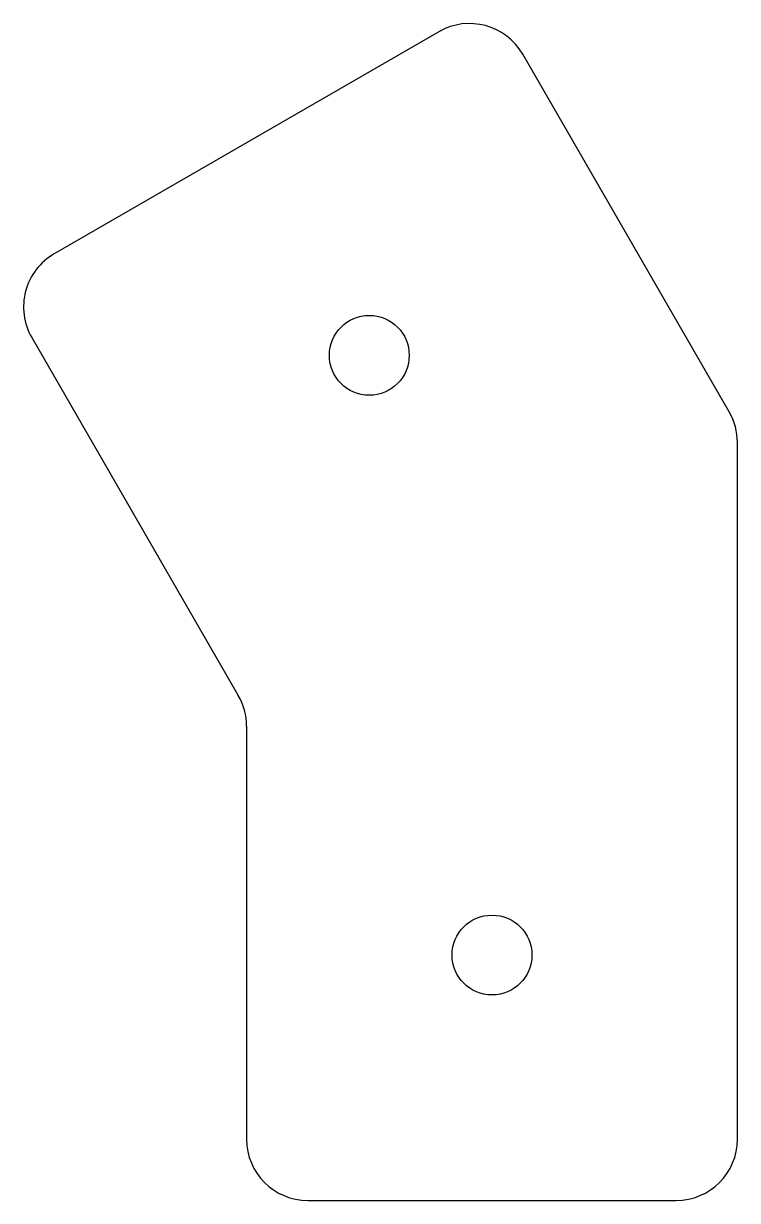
# Model space of a CAD drawing. Extents: x -18.2 to 40, y 0 to 95.9.
import ezdxf

# ---------------------------------------------------------------- set-up
doc = ezdxf.new("R2010")
doc.units = 0
doc.header["$MEASUREMENT"] = 0
doc.layers.add('CUT', color=7, linetype='CONTINUOUS')

msp = doc.modelspace()

# ---------------------------------------------------------------- linework, layer by layer
at = {"layer": 'CUT'}
for p, q in [((15.67, 95.235), (-15.67, 77.141)), ((39.33, 64.254), (22.5, 93.405)), ((-17.5, 70.311), (-0.67, 41.16)), ((40, 5), (40, 61.754)), ((0, 38.66), (0, 5)), ((5, 0), (35, 0))]:
    msp.add_line(p, q, dxfattribs=at)
for centre in [(10, 68.868), (20, 20)]:
    msp.add_circle(centre, 3.25, dxfattribs=at)
for centre, start, end in [((18.17, 90.905), 30, 120), ((-13.17, 72.811), 120, 210), ((35, 61.754), 0, 30), ((-5, 38.66), 0, 30), ((5, 5), 180, 270), ((35, 5), 270, 0)]:
    msp.add_arc(centre, 5, start, end, dxfattribs=at)

doc.saveas('drawing.dxf')
